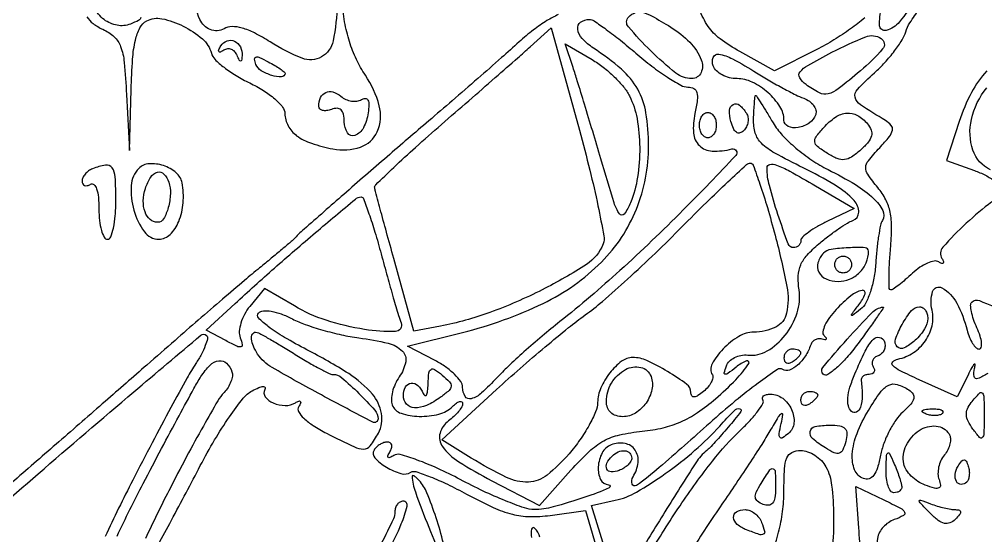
# Model space of a CAD drawing. Extents: x 21 to 741, y 101 to 447.
# Drawn here: x 311.6 to 425.9, y 226.9 to 288 of the extents above; entities that cross this region are included whole.
import ezdxf

# ---------------------------------------------------------------- set-up
doc = ezdxf.new("R2010")
doc.units = 0

msp = doc.modelspace()

# ---------------------------------------------------------------- linework, layer by layer
for points in [[(349.184982, 289.817388, -0.041193), (348.68158, 285.454701, -0.218544), (347.30579, 283.557992, -0.228184), (345.01813, 283.410813, -0.044695), (341.24489, 285.345408, 0.021412), (339.405287, 286.399378, 0.049581), (337.927966, 286.986666, 0.070147), (336.739966, 287.153153, 0.128036), (335.798851, 286.907307, -0.224508), (334.160329, 286.794871, -0.202637), (332.936612, 287.988707, -0.07347), (332.155292, 291.033099, -0.015315)], [(417.622867, 290.436145, -0.03116), (415.650907, 287.710871, -0.15568), (414.085971, 286.700631, -0.478054), (413.309559, 287.263774, -0.084164), (413.551908, 289.334157, 0.003034)], [(319.578507, 288.325525, 0.098234), (320.305629, 287.519102, 0.053475), (321.457528, 286.837398, -0.078227), (322.797632, 285.952372, -0.121325), (323.56444, 284.805951, -0.064064), (323.985431, 282.924244, -0.009938), (324.261668, 279.108837), (324.608279, 272.5), (324.80414, 279.70031, -0.010467), (324.977671, 283.30308, -0.038468), (325.309367, 285.559427, -0.065424), (325.838735, 286.993941, -0.145108), (326.644447, 287.820898, -0.182326), (328.444348, 288.092036, -0.063165), (330.964375, 287.208154, -0.062484), (333.236064, 285.6927, -0.151623), (334.289851, 283.999611, 0.135497), (334.704513, 283.283931, 0.02953), (335.789096, 282.337909, 0.028721), (337.217392, 281.359081, 0.024096), (338.833061, 280.486501, -0.02863), (340.445429, 279.59674, -0.038602), (341.782888, 278.603724, -0.043522), (342.713492, 277.640125, -0.170098), (342.988527, 276.872445, 0.122451), (343.360013, 275.422053, 0.110547), (344.376853, 274.250047, 0.078624), (346.11974, 273.344798, 0.033805), (348.662781, 272.683157, 0.127806), (351.911379, 272.902064, 0.211818), (353.90744, 274.720927, 0.170174), (354.145542, 277.797809, 0.084285), (352.499196, 281.406046, -0.0399), (351.444381, 283.263476, -0.03327), (350.623009, 285.379891, -0.031413), (350.05006, 287.712262, -0.027121), (349.738433, 290.215645)], [(325.941606, 288.228224, -0.245872), (325.695851, 287.885508, -0.024184), (324.737265, 287.459544, -0.137431), (323.151244, 287.305776, -0.119912), (321.6213, 287.980187, -0.102803), (320.398494, 289.396969, -0.078888)], [(411.549926, 288.188624, -0.019209), (409.884625, 286.887414, -0.018847), (407.90597, 285.570682, -0.020117), (405.875512, 284.436917), (400.890249, 281.910693), (396.774977, 284.205347, -0.032777), (394.436585, 285.718033, -0.083524), (393.043129, 287.171224, -0.066133), (392.023973, 289.199215, -0.015097)], [(426.592588, 266.426035, 0.024702), (423.55864, 263.884416, 0.02461), (420.797253, 261.064253, 0.331176), (420.680294, 259.708278, -0.040352), (420.86271, 259.351743, -0.295101), (420.829679, 259.171917, -0.309168), (420.655593, 259.133804, -0.042379), (420.305952, 259.310911, 0.185263), (419.773149, 259.411835, 0.057271), (418.977834, 259.171393, 0.048491), (418.074527, 258.672141, 0.037069), (417.193257, 257.96542, -0.010217), (416.35126, 257.212523, -0.014292), (415.566708, 256.577342, -0.010578), (414.895625, 256.087188, -0.153611), (414.618527, 256, -0.403171), (414.448252, 256.163949, -0.008736), (414.422525, 257.426161, -0.014971), (414.464899, 258.993356, -0.008913), (414.604406, 260.855017, 0.020675), (414.734265, 263.385158, 0.053585), (414.557401, 265.200301, 0.06757), (414.036344, 266.677372, 0.052514), (413.103035, 268.105017, -0.017878), (411.908705, 269.682035, -0.166044), (411.67316, 270.490983, -0.161072), (411.977496, 271.287072, -0.016564), (413.319048, 272.823864, 0.016354), (414.470951, 274.142288, 0.120312), (414.828998, 274.891305, 0.234285), (414.679022, 275.469417, 0.079059), (413.993705, 276.045376, -0.010244), (411.034368, 277.907364, -0.193076), (410.420363, 278.791046, -0.252816), (410.679143, 279.728029, -0.01781), (412.697752, 281.687212, 0.023702), (413.933265, 282.914941, 0.022376), (415.072268, 284.277082, 0.02298), (415.970217, 285.573625, 0.069), (416.410329, 286.553918, -0.072171), (416.892132, 287.609203, -0.016306), (418.016185, 289.234733, -0.016567)], [(375.307859, 288.57219, 0.027653), (373.9715, 287.858414, 0.028505), (372.37568, 286.759949, 0.019142), (370.679216, 285.336448, -0.003168), (368.606554, 283.481305, -0.001332), (365.79649, 281.011332, -0.001318), (362.778169, 278.386525, -0.001715), (360, 276, 0.001752), (355.070398, 271.764709, 0.001528), (349.939721, 267.297839, 0.000796), (345.248526, 263.175113, 0.019665), (344, 261.983909, -0.023487), (343.6531, 261.657962, -0.001587), (342.61875, 260.779419, -0.002276), (341.377029, 259.741149, -0.001704), (340, 258.60824, 0.004473), (338.219167, 257.126497, 0.001461), (335.61875, 254.910065, 0.001456), (332.745235, 252.431771, 0.001643), (330, 250.034284, -0.000709), (326.664282, 247.110112, -0.000232), (321.7375, 242.807538, -0.000231), (316.26237, 238.035012, -0.000261), (311, 233.457041, 0.000506), (306.172662, 229.253362, 0.00079)], [(425.995503, 281.906946, 0.070346), (424.173748, 279.361377, 0.041548), (422.723802, 275.909311), (421.229961, 271.318622), (424.519594, 270.129075, -0.032026), (425.821566, 269.56164, -0.033925), (427.014428, 268.841958, -0.036102)], [(328.02194, 225.860377, 0.001572), (329.575419, 228.741281, 0.001582), (331.307603, 232.00266, 0.00168), (332.984372, 235.210035, -0.014418), (334.671086, 238.245511, -0.017395), (336.433364, 240.990044, -0.016196), (338.054608, 243.176752, -0.102616), (339.111744, 244.059804, -0.021869), (339.897586, 244.437149, -0.077319), (340.438436, 244.575024, -0.315672), (340.640576, 244.460285, -0.254426), (340.626421, 244.204553, 0.309197), (340.665311, 243.362853, 0.130581), (341.600538, 242.629215, 0.096138), (343.0263, 242.319646, 0.144926), (344.244751, 242.651264, -0.039314), (344.632463, 242.850648, -0.332024), (344.811545, 242.805922, -0.283491), (344.838114, 242.606459, -0.033391), (344.619189, 242.192851, 0.275218), (344.609459, 241.601013, 0.072148), (345.219391, 240.822778, 0.048799), (346.342756, 239.942828, 0.023809), (347.924842, 239.038343, 0.006027), (351.198777, 237.417538, 0.113568), (352.30991, 237.167352, 0.236846), (353.083489, 237.560128, 0.036131), (354.035888, 239.067058, 0.166923), (354.410083, 241.376945, 0.135385), (353.336691, 243.660956, 0.074486), (350.528623, 246.092391, 0.022104), (345.588288, 248.925894, -0.013207), (342.936512, 250.384749, -0.029646), (341.026598, 251.659784, -0.037618), (339.857316, 252.691785, -0.410435), (339.860992, 253.260992, -0.179772), (340.437638, 253.525213, -0.061349), (341.371949, 253.479738, -0.04792), (342.54564, 253.158768, -0.028642), (343.867864, 252.56833, 0.034276), (345.391776, 251.908299, 0.015719), (347.455967, 251.24989, 0.015483), (349.680803, 250.690397, 0.020645), (351.732766, 250.329454, -0.025341), (355.20898, 249.684286, -0.135008), (356.885963, 248.762537, -0.258793), (357.275981, 247.471395, -0.099803), (356.50056, 245.697337, 0.047263), (356.023581, 244.857582, 0.045015), (355.703489, 243.929532, 0.048361), (355.575256, 243.054528, 0.104194), (355.682427, 242.385198, 0.226949), (356.716259, 241.406417, 0.071547), (358.870474, 241.03915, 0.067787), (361.201197, 241.295044, 0.135998), (362.8, 242.2, -0.033322), (363.261641, 242.603894, -0.090374), (363.6475, 242.800821, -0.222394), (363.889743, 242.765195, -0.251912), (364, 242.560243, -0.133768), (363.889818, 242.155775, -0.037065), (363.511647, 241.610071, -0.034619), (362.973806, 241.031949, -0.030233), (362.33752, 240.50485, 0.170332), (361.330697, 239.039473, 0.226409), (361.617292, 237.471087, 0.09578), (363.537469, 235.668681, 0.02138), (367.457552, 233.42398), (373.111398, 230.5), (376.805699, 234.654687, -0.021622), (378.969584, 236.886052, -0.06406), (380.690403, 238.139587, -0.070469), (382.577655, 238.851928, -0.030282), (385.241336, 239.280873, 0.032751), (387.704666, 239.690034, 0.046928), (389.801966, 240.394062, 0.045284), (391.785126, 241.498566, 0.027878), (393.90669, 243.126186, 0.021419), (396.302885, 245.371845, 0.049899), (397.838856, 247.28973, 0.725986), (397.587035, 247.600908, 0.081332), (396.337379, 246.872445, -0.007199), (395.372765, 246.099264, -0.195623), (395.064561, 246.012332, -0.458775), (394.94692, 246.184623, -0.018561), (395.197611, 247, -0.113536), (395.547992, 247.557004, -0.07805), (396.154325, 247.996684, -0.072218), (396.916778, 248.255661, -0.072518), (397.720289, 248.286586, 0.159727), (400.014408, 248.776673, 0.094457), (402.147697, 250.631162, 0.088461), (403.558065, 253.272916, 0.11542), (403.787484, 255.994603, -0.045303), (403.694897, 257.670704, -0.092693), (403.981443, 258.950789, -0.084228), (404.734461, 260.117532, -0.032535), (406.128821, 261.454942, -0.011681), (407.28902, 262.385775, -0.012639), (408.461855, 263.236435, -0.01221), (409.500971, 263.913986, -0.057976), (410.142963, 264.214321, 0.320161), (410.846948, 265.181178, 0.193583), (410.307901, 266.559567, 0.067871), (408.038639, 268.394785, 0.022523), (404.273661, 270.449004, -0.011144), (400.902118, 272.190224, -0.068692), (399.335123, 273.347627, -0.128), (398.610862, 274.548135, -0.080864), (398.402744, 276.180041, -0.005025), (398.450909, 277.259715, -0.008332), (398.515853, 278.169086, -0.002768), (398.588112, 278.939695, -0.381173), (398.651224, 278.99772, -0.258524), (398.741949, 278.949224, -0.001277), (399.323521, 278.044643, -0.005262), (399.978611, 276.995805, -0.003253), (400.727538, 275.75, 0.054151), (401.80206, 274.315691, 0.028802), (403.408904, 272.78218, 0.027834), (405.290703, 271.355162, 0.033119), (407.216629, 270.234626, -0.021184), (410.440279, 268.460582, -0.051839), (412.594982, 266.825845, -0.085184), (413.681179, 265.391729, -0.263837), (413.637104, 264.22184, 0.08902), (413.414643, 263.658338, 0.011366), (413.186066, 262.370795, 0.013011), (412.987544, 260.815384, 0.010498), (412.853037, 259.136173, -0.030858), (412.643754, 257.409706, -0.034524), (412.227171, 255.787363, -0.037379), (411.675276, 254.463934, -0.110328), (411.052022, 253.708138, -0.002641), (410.098001, 252.97356, -0.514798), (409.998571, 253.004311, -0.249452), (410.025448, 253.161918, -0.001808), (410.872445, 254.25, 0.078606), (411.58813, 255.534969, 0.589643), (411.231413, 255.946433, 0.120834), (409.903077, 255.305598, 0.031663), (408.165168, 253.675813, 0.0319), (407.384091, 252.730229, 0.048511), (406.846098, 251.811357, 0.061482), (406.600992, 251.045997, 0.248036), (406.740854, 250.59248, -0.040066), (406.974174, 250.318438, -0.292972), (406.983251, 250.154249, -0.311273), (406.840209, 250.084711, -0.042705), (406.5, 250.166667, 0.099052), (406.092784, 250.217542, 0.097802), (405.695333, 250.108333, 0.097777), (405.369162, 249.856197, 0.098948), (405.164963, 249.5, -0.062469), (404.531051, 248.181171, -0.069237), (403.608701, 247.110442, -0.087252), (402.637507, 246.518476, -0.235965), (401.855809, 246.589115, 0.296161), (401.221821, 246.574982, 0.008737), (398.940279, 244.961198, 0.014826), (396.244208, 242.856875, 0.009353), (393.219116, 240.250923, -0.002829), (387.262086, 234.982326, -0.026338), (384.563311, 232.862491, -0.502446), (384.05133, 233.031047, -0.223565), (384.151135, 233.870398, 0.110452), (384.753444, 235.582708, 0.180975), (384.392587, 237.058252, 0.203097), (383.203182, 237.824199, 0.135264), (381.567217, 237.664167, 0.181307), (380.506676, 236.724343, 0.105307), (380.035164, 235.066624, 0.127436), (380.316846, 233.571597, 0.281059), (381.25, 232.956107, -0.800296), (381.3238, 232.563599, -0.020922), (378.450096, 231.465597, -0.01388), (374.696922, 230.323605, -0.065144), (372.467275, 230.015056, -0.085724), (371.300805, 230.20764, -0.012717), (369.060476, 231.051128, -0.014009), (366.442347, 232.200067, -0.011648), (363.724126, 233.563251, 0.01447), (361.068887, 234.876151, 0.020853), (358.643739, 235.868955, 0.017312), (356.634927, 236.517409, 0.210844), (355.852342, 236.408742, -0.028408), (355.388825, 236.15746, -0.312858), (355.191337, 236.190638, -0.319123), (355.155844, 236.385557, -0.028977), (355.404508, 236.845492, 0.064296), (355.604695, 237.287625, 0.135818), (355.614686, 237.660863, 0.191478), (355.439274, 237.905741, 0.143682), (355.118034, 238, 0.081616), (354.692065, 237.930002, 0.053443), (354.239345, 237.720988, 0.05231), (353.829677, 237.413522, 0.067317), (353.531009, 237.050173, 0.339302), (353.623685, 236.132521, 0.068704), (354.984182, 235.0352, 0.062563), (356.703995, 234.274237, 0.214498), (357.886835, 234.43006, -0.221667), (358.473568, 234.499198, -0.013731), (360.16523, 233.888501, -0.018258), (362.201427, 233.0025, -0.012366), (364.455774, 231.852662, 0.015338), (367.613424, 230.265664, 0.046227), (369.881004, 229.456758, 0.05854), (371.945167, 229.179925, 0.038165), (374.347613, 229.324059), (378.516013, 229.895402), (380.185988, 224.247391, -0.014437)], [(426.424063, 270.216553, -0.208713), (424.339816, 272.537345, -0.137281), (424.167248, 276.177126, -0.113306), (425.984577, 279.928464, -0.121083)], [(426.105143, 246.127325, -0.067691), (424.910981, 245.511515, -0.462982), (424.48189, 245.760774, -0.112947), (424.526535, 246.698062, 0.045799), (424.612402, 247.167266, 0.703729), (424.510603, 247.214425, 0.07174), (424.233788, 246.83867, 0.00874), (423.76508, 245.925511), (422.5, 243.351021), (418, 245.370165, -0.008888), (415.759796, 246.423571, -0.077959), (414.86554, 247.052487, -0.421201), (414.863408, 247.481537, -0.142953), (415.475067, 247.811323, 0.094929), (417.304607, 248.584401, 0.093481), (418.730367, 249.982238, 0.096991), (419.512687, 251.755505, 0.11165), (419.512198, 253.601542, -0.126994), (419.5783, 255.804745, -0.484525), (420.669136, 256.247771, -0.142614), (422.427081, 254.438027, -0.06046), (423.651837, 251.25, 0.034215), (423.931969, 250.3886, 0.046272), (424.306461, 249.660937, 0.054642), (424.713382, 249.154585, 0.198723), (425.086969, 249, 0.346449), (425.331249, 249.192348, 0.086339), (425.366346, 249.735616, 0.052592), (425.191768, 250.543479, 0.02741), (424.816121, 251.504226, -0.024252), (424.418465, 252.502631, -0.033789), (424.168512, 253.43106, -0.035841), (424.074709, 254.184989, -0.212497), (424.213753, 254.547087, -0.299579), (425.116939, 254.733236, -0.012071), (428.344066, 253.357312, -0.012308)], [(293.5, 216.513047, -0.000638), (313.802799, 234.225501, -0.003299), (325.111479, 243.93559, -0.001012), (333.045417, 250.630016, -0.389083), (333.733098, 250.600236, -0.261548), (333.837008, 250.230202, -0.032757), (333.578733, 249.405109, -0.031739), (333.110068, 248.389408, -0.021072), (332.452365, 247.286956, 0.018433), (331.43294, 245.59849, 0.002697), (329.511047, 242.088186, 0.003046), (327.286039, 237.911053, 0.002609), (324.993079, 233.486472, 0.008433), (321.718369, 226.810594, 0.032365)], [(323.141928, 226.879927, -0.009435), (326.232203, 233.098199, -0.001696), (328.410004, 237.246055, -0.002079), (330.474062, 241.106175, -0.00173), (332.233767, 244.337665, -0.014918), (333.066501, 245.752608, -0.056735), (334.135587, 247.087915, -0.159619), (335.191455, 247.618634, -0.23445), (336.088215, 247.329999, -0.119837), (336.732143, 246.303571, -0.118602), (336.775856, 245.794436, -0.054233), (336.604074, 245.145592, -0.049405), (336.263399, 244.46807, -0.048519), (335.794643, 243.866071, 0.05764), (335.055636, 242.880537, 0.004071), (333.342567, 239.889386, 0.005708), (331.364611, 236.273535, 0.004271), (329.265158, 232.246731, 0.008866), (326.494661, 226.574117, 0.027719)], [(386.061294, 224.664466, -0.016545), (389.707864, 230.462632, -0.016613), (393.549608, 235.756975, -0.038096), (396.859441, 239.403025, 0.017392), (398.005224, 240.564786, 0.026783), (398.903727, 241.653127, 0.024916), (399.511911, 242.567852, 0.279591), (399.508431, 242.986358, -0.187362), (399.460754, 243.243766, -0.186044), (399.599103, 243.466826, -0.111246), (399.9317, 243.617822, -0.051192), (400.407527, 243.666667, -0.165512), (401.847923, 243.17643, -0.121814), (402.905557, 241.847646, -0.130818), (403.178624, 240.253704, -0.19948), (402.533891, 239.028127, -0.03023), (401.822374, 238.506858, -0.395702), (401.52811, 238.560937, -0.204002), (401.432257, 238.964897, -0.012792), (401.674906, 240.192849, 0.0205), (401.866207, 241.246044, 0.643064), (401.697645, 241.35326, 0.112326), (401.319922, 240.964212, 0.004916), (400.346231, 239.329065, -0.010082), (399.365508, 237.720159, -0.003259), (397.850226, 235.377305, -0.003248), (396.13088, 232.793308, -0.003642), (394.441773, 230.329065, 0.018429), (390.835763, 224.71952, 0.014866)], [(355.239233, 225.168331, 0.027657), (356.754895, 228.30808, 0.040449), (357.439004, 230.417663, 0.484143), (356.978561, 231, 0.127573), (356.605373, 230.903208, 0.10075), (356.287452, 230.630844, 0.089468), (356.073713, 230.223419, 0.076318), (356, 229.743298, -0.112002), (355.809801, 228.904863, -0.004197), (354.384375, 225.98793, -0.007404)], [(373.139898, 226.741991, 0.130468), (372.515297, 227.818036, 0.607559), (372.160426, 227.705721, 0.083837), (372.15528, 226.691665, 0.01989)]]:
    msp.add_lwpolyline(points, format="xyb")
for points in [[(384.5, 284, 0.014995), (386.380837, 282.46833, 0.019018), (388.210132, 281.175, 0.017308), (389.793517, 280.219896, 0.127728), (390.640275, 280, -0.127293), (391.330525, 279.821378, -0.203765), (391.699245, 279.348559, -0.099593), (391.75446, 278.455752, -0.019862), (391.472563, 276.87508, 0.07105), (391.299696, 274.554099, 0.186715), (391.993797, 273.067011, 0.185139), (393.513491, 272.426663, 0.069753), (395.846811, 272.6764, -0.746673), (396.299865, 271.910141, -0.008654), (390.092474, 265.458154, -0.012189), (382.609294, 258.302434, -0.016593), (375.5, 252.247545, 0.007461), (373.407955, 250.53069, 0.006397), (371.256608, 248.663036, 0.006454), (369.345894, 246.916179, 0.018316), (368.075686, 245.633805, -0.021797), (366.242575, 243.80872, -0.116131), (365.016551, 243.125519, -0.336959), (364.300319, 243.405673, -0.137844), (364, 244.47432, 0.156503), (363.781114, 245.156492, 0.044277), (363.045313, 246.013458, 0.039985), (361.993914, 246.886352, 0.033074), (360.75, 247.643617), (357.5, 249.338595), (364, 250.971243, 0.05006), (373.534651, 254.40981, 0.085551), (380.418592, 259.291579, 0.100793), (384.54478, 265.557184, 0.095483), (385.996262, 273.061439, 0.040294), (385.685613, 276.942505, 0.088771), (384.703944, 279.739918, 0.084832), (382.779927, 282.100624, 0.03443), (379.463721, 284.615728, -0.061434), (378.143961, 285.733571, -0.153344), (377.610465, 286.863812, -0.278408), (377.955292, 287.665143, -0.156603), (378.998197, 288, -0.149731), (379.537424, 287.834819, -0.008533), (380.977419, 286.825, -0.012433), (382.665439, 285.532399, -0.008763)], [(388.606742, 287.09808, -0.062769), (390.85805, 285.303611, -0.096293), (392.221641, 283.224467, -0.2054), (392.196336, 281.708007, -0.295406), (391.102547, 281, -0.169121), (389.226931, 281.653091, -0.026489), (386.246321, 284.283725, -0.023233), (383.599686, 287.134599, -0.389936), (383.649083, 288.315749, -0.104757), (384.418156, 288.815944, -0.153371), (385.218086, 288.866828, -0.067947), (386.354021, 288.417684, -0.008842)], [(380.615048, 261.439216, -0.158756), (378.658639, 259.026275, -0.026562), (373.422545, 256.017783, -0.029427), (367.238248, 253.333132, -0.039923), (361.374728, 251.704556), (358.249455, 251.099891), (355.977126, 259.299946, -0.000577), (355.098887, 262.483475, -0.000872), (354.342213, 265.257669, -0.000327), (353.696727, 267.646757, -0.021111), (353.602398, 268.066588, -0.250053), (353.720731, 268.434403, -0.002261), (355.876127, 270.50343, -0.006997), (358.432326, 272.867836, -0.004379), (361.486544, 275.566588, 0.000496), (364.72778, 278.386064, 0.000545), (367.86243, 281.124307, 0.000507), (370.536759, 283.470381, 0.002763), (371.976543, 284.750201), (374.479997, 287.000402), (377.807277, 274.896716, -0.006377), (379.044399, 270.160911, -0.009269), (380.004562, 265.950805, -0.005424), (380.703675, 262.408232, -0.138476)], [(411.037774, 281.917754, -0.008838), (408.404747, 279.777234, -0.104754), (407.22974, 279.20068, -0.182766), (406.188965, 279.319974, -0.038947), (404.611797, 280.294593, -0.09542), (403.859984, 281.102968, -0.318676), (403.899757, 281.78669, -0.096179), (404.822964, 282.570506, -0.007553), (407.670668, 284.115313, -0.026099), (411.664716, 285.945884, -0.243607), (413.490439, 285.762083, -0.455076), (413.665535, 284.505229, -0.038724)], [(337.921053, 283.690983, -0.020929), (337.863366, 283.159138, -0.402866), (337.743095, 283.066763, -0.260933), (337.587621, 283.178106, -0.013901), (337.335642, 283.756231, 0.09373), (337.06066, 284.185107, 0.11358), (336.663905, 284.449351, 0.119157), (336.206832, 284.506396, 0.110583), (335.760081, 284.351722, -0.038844), (335.360517, 284.14577, -0.357602), (335.186645, 284.197388, -0.264648), (335.170014, 284.410413, -0.028521), (335.41459, 284.861803, -0.164497), (336.149367, 285.469663, -0.20325), (337.02967, 285.437992, -0.174183), (337.717682, 284.754768, -0.12824)], [(383.733017, 278.945258, -0.073694), (384.622454, 276.273635, -0.041139), (384.938113, 272.853154, -0.040503), (384.686677, 269.326245, -0.058479), (383.856698, 266.3151, -0.060055), (383.116585, 264.978648, -0.52109), (382.545876, 264.987592, -0.074177), (381.920052, 266.295515, -0.002801), (380.352191, 271.5, 0.001046), (379.380094, 274.768353, 0.001105), (378.411802, 277.973383, 0.001054), (377.56528, 280.73226, 0.005024), (377.062349, 282.303005), (376.133714, 285.10601), (379.314616, 283.248263, -0.034473), (380.623191, 282.357786, -0.02644), (381.924643, 281.217935, -0.02705), (383.032616, 280.015516, -0.055546)], [(343, 281.631483, -0.407303), (342.590698, 281.212385, -0.080817), (341.443747, 281.371247, -0.063065), (340.189449, 281.938737, -0.164856), (339.565538, 282.689806, -0.053507), (339.398629, 283.318507, -0.399857), (339.559233, 283.549189, -0.160481), (340.00198, 283.49742, -0.014189), (341.022505, 282.987955, -0.010951), (341.780288, 282.560795, -0.016511), (342.419111, 282.152933, -0.011349), (342.919806, 281.7925, -0.235242)], [(398.769872, 281.676943, 0.007938), (400.332437, 280.737899, 0.007657), (401.942765, 279.837277, 0.007604), (403.384924, 279.087539, 0.027561), (404.333158, 278.676417, -0.065278), (405.002851, 278.324042, -0.080661), (405.505619, 277.830922, -0.095524), (405.768336, 277.278108, -0.144643), (405.750292, 276.749474, -0.162621), (405.000854, 275.750918, -0.108556), (403.666212, 275.204992, -0.147553), (402.489614, 275.348032, -0.297549), (402, 276.097935, 0.144814), (401.528671, 277.691174, 0.068074), (400.113752, 279.333362, 0.066537), (398.255431, 280.579729, 0.11498), (396.452001, 281, -0.061977), (395.553352, 281.11182, -0.060624), (394.702313, 281.440625, -0.065925), (394.0243, 281.926151, -0.113301), (393.638374, 282.5, -0.181625), (393.631211, 283.512326, -0.358689), (394.280847, 283.892742, -0.084836), (395.928131, 283.331625, -0.014859)], [(352.040291, 278.524901, -0.139927), (352.493406, 278.653004, -0.283259), (352.796814, 278.465065, -0.124404), (352.919602, 277.907128, -0.028612), (352.834096, 276.939319, -0.081907), (352.275013, 275.186607, -0.187789), (351.256651, 274.280169, -0.354875), (350.378162, 274.577115, -0.141639), (350, 275.885282, 0.04703), (349.915528, 276.781371, 0.152508), (349.637376, 277.302021, 0.200442), (349.168508, 277.490277, 0.088373), (348.5, 277.361626, -0.054126), (347.925546, 277.209878, -0.097465), (347.440625, 277.231326, -0.145561), (347.122653, 277.416611, -0.19079), (347, 277.726345, -0.102736), (347.2143, 278.758304, -0.186529), (347.810822, 279.363324, -0.182796), (348.669359, 279.416665, -0.098612), (349.614186, 278.905234, 0.069106), (350.194782, 278.545476, 0.065403), (350.862363, 278.349078, 0.069973), (351.512158, 278.338821, 0.107825)], [(397.553851, 276.912868, -0.098213), (397.736715, 276.423751, -0.077535), (397.740801, 275.857513, -0.075473), (397.570249, 275.302634, -0.084332), (397.246781, 274.846781, -0.12464), (396.792897, 274.576313, -0.231639), (396.37985, 274.645453, -0.13539), (396.020009, 275.089935, -0.038927), (395.727533, 275.933913, -0.071055), (395.576452, 277.254535, -0.268909), (395.99678, 277.934973, -0.306291), (396.734215, 277.859205, -0.080272)], [(394, 275.5, -0.064853), (393.925306, 274.926543, -0.082425), (393.70625, 274.440625, -0.098894), (393.381354, 274.115568, -0.148195), (393, 274, -0.148195), (392.618646, 274.115568, -0.098894), (392.29375, 274.440625, -0.082425), (392.074694, 274.926543, -0.064853), (392, 275.5, -0.064853), (392.074694, 276.073457, -0.082425), (392.29375, 276.559375, -0.098894), (392.618646, 276.884432, -0.148195), (393, 277, -0.148195), (393.381354, 276.884432, -0.098894), (393.70625, 276.559375, -0.082425), (393.925306, 276.073457, -0.064853)], [(411.874024, 275.651792, -0.082613), (412.306189, 274.910594, -0.154333), (412.345219, 274.223813, -0.113121), (411.969117, 273.49206, -0.033809), (411.092261, 272.583495, -0.034749), (409.997325, 271.722968, -0.122304), (409.163092, 271.415398, -0.128029), (408.304059, 271.540706, -0.039702), (407.135854, 272.147231, -0.023663), (405.962076, 272.959882, -0.19627), (405.640967, 273.50755, -0.197972), (405.796356, 274.120698, -0.024123), (406.69505, 275.215528, -0.058573), (408.10298, 276.445951, -0.130017), (409.43494, 276.921049, -0.151624), (410.69086, 276.644264, -0.090294)], [(325.708849, 270.375516, 0.185057), (324.808027, 268.3552, 0.082741), (325.137489, 265.416802, 0.087532), (326.367707, 262.879014, 0.240692), (328.087937, 262, 0.200796), (329.406946, 262.551959, 0.097399), (330.433084, 264.10471, 0.077766), (330.957754, 266.300339, 0.067041), (330.828341, 268.670905, 0.172838), (330.126743, 269.866384, 0.094371), (328.624227, 270.706047, 0.095654), (326.93672, 270.927855, 0.183355)], [(400.949405, 262.474002, -0.016353), (402.342109, 256.404872, -0.102521), (402.30583, 253.240241, -0.227538), (401.03054, 251.608024, -0.115532), (398.434259, 251, 0.137453), (396.673606, 250.506666, 0.063507), (394.798807, 249.011461, 0.06777), (393.496046, 247.244769, 0.269674), (393.530692, 245.950339, -0.193455), (393.594194, 245.583454, -0.069567), (393.409198, 245.076206, -0.056158), (393.026017, 244.517099, -0.041286), (392.48899, 243.990862, -0.026931), (391.82205, 243.495461, -0.123612), (391.371086, 243.33642, -0.287516), (391.106586, 243.469733, -0.136847), (391, 243.851875, 0.238114), (390.507392, 244.827621, 0.023283), (388.245867, 246.339201, 0.028163), (385.796526, 247.634113, 0.10792), (384.121088, 248, 0.164159), (382.799134, 247.55396, 0.064242), (381.411245, 246.183342, 0.061751), (380.341673, 244.399049, 0.10019), (379.962453, 242.678571, -0.09603), (379.7305, 241.583367, -0.026622), (378.957445, 239.996859, -0.025844), (377.871571, 238.258372, -0.024498), (376.593874, 236.608607, -0.047646), (373.986732, 234.092609, -0.158599), (371.785102, 233.269405, -0.12479), (369.194317, 233.808253, -0.024804), (365.01468, 236.107677), (361.52936, 238.256817), (368.01468, 244.213974, -0.005826), (370.790903, 246.705088, -0.004993), (373.769937, 249.264031, -0.005033), (376.52308, 251.534609, -0.014334), (378.5, 253.040288, 0.022645), (380.52685, 254.637892, 0.006554), (383.507078, 257.283056, 0.006576), (386.790943, 260.355591, 0.006973), (389.928351, 263.454723, -0.004216), (392.824002, 266.346769, -0.006574), (395.371491, 268.783575, -0.002392), (397.589336, 270.830169, -0.187263), (398.026888, 271, -0.314983), (398.35699, 270.769143, -0.004997), (399.161829, 268.495488, -0.011107), (400.037641, 265.742552, -0.006882)], [(405.728238, 268.313375), (410.312617, 265.626751), (407.156308, 264.131949, 0.019773), (405.947348, 263.499721, 0.027785), (404.927166, 262.835789, 0.026967), (404.177761, 262.221785, 0.210651), (404, 261.818573, -0.106839), (403.932495, 261.506259, -0.099459), (403.741123, 261.240456, -0.09593), (403.455148, 261.062259, -0.091749), (403.118715, 261, -0.315187), (402.500468, 261.432714, -0.00762), (401.292135, 264.912317, -0.015049), (400.273842, 268.33844, -0.064792), (400, 270.44282, -0.361636), (400.333669, 270.84382, -0.135495), (401.117748, 270.775776, -0.038085), (402.677837, 270.056418, -0.005478)], [(320.25, 270.337719, 0.061896), (319.772034, 270.072143, 0.05974), (319.367188, 269.69489, 0.064692), (319.092448, 269.268252, 0.111184), (319, 268.85765, 0.121914), (319.079653, 268.535826, 0.187673), (319.29375, 268.350121, 0.151112), (319.617505, 268.336022, 0.074422), (320, 268.5, -0.336396), (320.397523, 268.461947, -0.125298), (320.723169, 267.961697, -0.059005), (320.93521, 266.966307, -0.023007), (321, 265.559017, 0.02657), (321.07252, 264.195261, 0.04194), (321.29375, 263.045461, 0.051215), (321.614137, 262.23451, 0.280045), (322, 262, 0.31052), (322.388512, 262.267028, 0.036969), (322.70625, 263.321875, 0.033738), (322.927717, 264.775243, 0.020945), (323, 266.5, 0.012883), (322.925718, 269.382425, 0.143532), (322.549958, 270.456127, 0.286986), (321.781896, 270.77192, 0.053718)], [(329.25391, 268.75, -0.091948), (329.450101, 267.369621, -0.056861), (329.195078, 265.746013, -0.060781), (328.645067, 264.41104, -0.271), (327.942386, 264, -0.181491), (327.05419, 264.333381, -0.127663), (326.446728, 265.223795, -0.096192), (326.244853, 266.533359, -0.067223), (326.50284, 268.008949, -0.062826), (327.118539, 269.341522, -0.189564), (327.908049, 269.926659, -0.274286), (328.671296, 269.713547, -0.110078)], [(354.368987, 260.25, 0.002122), (355.102658, 257.562498, 0.002638), (355.808582, 255.07027, 0.002148), (356.421158, 252.983979, 0.01997), (356.725276, 252.0956, -0.518913), (356.049701, 251.081285, -0.045862), (352.410593, 251.32094, -0.038631), (347.875723, 252.404987, -0.055351), (344.108905, 254.098251), (340.569485, 256.186559), (338.834879, 254.044412, 0.048139), (338.215911, 253.108783, 0.047986), (337.786503, 252.071078, 0.052292), (337.595783, 251.089786, 0.11396), (337.701767, 250.334799, -0.035688), (337.950869, 249.515208, -0.422997), (337.787671, 249.264272, -0.163448), (337.318192, 249.32575, -0.00929), (335.998958, 250.000558), (333.694656, 251.233783), (337.097328, 254.380223, -0.005732), (341.741625, 258.577057, -0.005275), (346.610165, 262.785603, -0.001319), (351.318272, 266.748193, -0.176033), (352.011336, 267, -0.313116), (352.280489, 266.813126, -0.005245), (352.928992, 265.017187, -0.011383), (353.635018, 262.837673, -0.007063)], [(406.666667, 260.333333, 0.128381), (406.014784, 259.220834, 0.190386), (406.128041, 258.109934, 0.17121), (406.997788, 257.293492, 0.104039), (408.393011, 257, 0.098648), (409.767371, 257.273821, 0.09745), (410.938609, 258.053976, 0.097784), (411.724069, 259.217103, 0.100084), (412, 260.581787, 0.402939), (411.603732, 260.993674, 0.021303), (409.603737, 260.985771, 0.024946), (407.573799, 260.789408, 0.161144)], [(410, 259, -0.099038), (409.923658, 258.618362, -0.097945), (409.70625, 258.29375, -0.097945), (409.381638, 258.076342, -0.099038), (409, 258, -0.099038), (408.618362, 258.076342, -0.097945), (408.29375, 258.29375, -0.097945), (408.076342, 258.618362, -0.099038), (408, 259, -0.099038), (408.076342, 259.381638, -0.097945), (408.29375, 259.70625, -0.097945), (408.618362, 259.923658, -0.099038), (409, 260, -0.099038), (409.381638, 259.923658, -0.097945), (409.70625, 259.70625, -0.097945), (409.923658, 259.381638, -0.099038)], [(410.735971, 249.626581, -0.019757), (409.43434, 248.005486, -0.032966), (408.201661, 246.764263, -0.03648), (407.172635, 245.981966, -0.341183), (406.652662, 246.023919, -0.401617), (406.597343, 246.825633, -0.008241), (409.472119, 250.160842, -0.011104), (412.423873, 253.328837, -0.172776), (413.735971, 253.972942, -0.642062), (413.775327, 253.907793, -0.001501), (412.95206, 252.70736, -0.005225), (411.960287, 251.302134, -0.002994)], [(419, 252.622445, -0.144771), (418.632546, 251.379958, -0.061802), (417.507133, 250.039844, -0.06856), (416.227178, 249.141623, -0.32596), (415.394814, 249.271853, -0.287992), (415.190493, 250.166255, -0.043297), (415.980783, 251.922905, -0.043458), (417.082831, 253.547118, -0.225662), (418.035184, 254, -0.141418), (418.403106, 253.893815, -0.099797), (418.716585, 253.595343, -0.084759), (418.927744, 253.148981, -0.068295)], [(344, 248.5, 0.007461), (345.5684, 247.542337, 0.01034), (347.004148, 246.734375, 0.007178), (348.220287, 246.105034, 0.116317), (348.665677, 246, -0.178758), (349.716712, 245.611834, -0.017717), (351.730519, 243.761978, -0.017577), (353.609366, 241.774172, -0.182506), (354, 240.73962, -0.561556), (353.380557, 240.362004, -0.004642), (347.300085, 243.567659, -0.00761), (341.464771, 246.829216, -0.113268), (339.765313, 248.413921, -0.046558), (339.260488, 249.33427, -0.078669), (339.04192, 250.18444, -0.137043), (339.14634, 250.765648, -0.287728), (339.519872, 251, -0.123338), (339.863394, 250.913952, -0.004527), (341.050357, 250.265625, -0.008014), (342.444885, 249.457874, -0.005516)], [(413.143769, 248.21459, 0.088517), (412.745436, 247.997845, 0.117847), (412.493223, 247.673733, 0.128686), (412.427604, 247.293081, 0.117617), (412.552786, 246.91459, -0.092807), (412.687549, 246.565579, -0.171257), (412.640906, 246.268661, -0.174358), (412.419494, 246.070312, -0.096615), (412.059017, 246, 0.070581), (411.663103, 245.943832, 0.098132), (411.345872, 245.779687, 0.11953), (411.15651, 245.535562, 0.145617), (411.118421, 245.25, -0.038682), (411.257721, 243.496553, -0.076857), (411.047938, 242.122089, -0.193484), (410.568969, 241.538338, -0.333286), (409.97705, 241.62295, -0.143576), (409.612732, 242.289522, -0.076969), (409.554744, 243.233441, -0.053252), (409.805426, 244.478511, -0.022854), (410.388864, 246.07295, -0.015751), (411.611253, 248.752535, -0.071328), (412.581359, 250.164769, -0.27171), (413.307794, 250.3862, -0.259155), (413.879167, 249.8625, -0.090413), (413.951955, 249.351216, -0.095493), (413.836737, 248.857645, -0.099687), (413.552636, 248.458393, -0.108389)], [(402, 247.940983, 0.108972), (402.078288, 247.586039, 0.182303), (402.29375, 247.3746, 0.161196), (402.6179, 247.343488, 0.082592), (403, 247.5, 0.029505), (403.382774, 247.768994, 0.035638), (403.70625, 248.066025, 0.038439), (403.934461, 248.34829, 0.151918), (404, 248.559017, 0.210953), (403.92554, 248.727648, 0.081139), (403.70625, 248.870461, 0.061769), (403.382849, 248.967655, 0.042167), (403, 249, 0.105053), (402.618444, 248.918938, 0.099167), (402.29375, 248.688914, 0.09642), (402.076123, 248.345238, 0.093332)], [(386.281539, 245.75, -0.139699), (386.384342, 244.210635, -0.099991), (385.692377, 242.619588, -0.10026), (384.439205, 241.425193, -0.141314), (382.964816, 241, -0.074365), (382.146937, 241.12232, -0.111644), (381.522891, 241.479029, -0.118075), (381.135694, 242.052237, -0.089998), (381, 242.8, -0.136831), (381.607953, 244.979959, -0.130094), (383.265021, 246.580724, -0.187943), (385.073279, 246.831548, -0.253423)], [(361.39917, 243.302613, -0.051808), (359.731127, 242.330092, -0.117832), (358.307512, 242.056681, -0.203014), (357.379182, 242.499887, -0.183207), (357, 243.5, -0.121389), (357.249679, 244.513273, -0.250307), (357.905392, 244.959057, -0.222484), (358.709989, 244.682293, -0.104915), (359.337719, 243.75, 0.156631), (359.533606, 243.514709, 0.439786), (359.717133, 243.564093, 0.091821), (359.859332, 244.030127, 0.019942), (359.921053, 244.872445, -0.017832), (360.011983, 246.189623, -0.229823), (360.265256, 246.596862, -0.295158), (360.692817, 246.591984, -0.026831), (361.5903, 245.925058, -0.027701), (362.45968, 245.118208, -0.213156), (362.644358, 244.607965, -0.196007), (362.39456, 244.103603, -0.023118)], [(416.773634, 244.161063, -0.108228), (417.266957, 243.671938, -0.214645), (417.348245, 243.138345, -0.116898), (416.983765, 242.478145, -0.024519), (416.043192, 241.539088, 0.058949), (415.230287, 240.607502, 0.031364), (414.44631, 239.290694, 0.030734), (413.804648, 237.825768, 0.041511), (413.421233, 236.431827, -0.026785), (413.063437, 234.963401, -0.085176), (412.614276, 234.062495, -0.156235), (412.060774, 233.66029, -0.172902), (411.401675, 233.676104, -0.212167), (410.357494, 234.718496, -0.110634), (410.081446, 236.573222, -0.075414), (410.638723, 239.028794, -0.043483), (411.98904, 241.75, -0.018503), (413.409368, 243.896595, -0.121209), (414.382965, 244.730085, -0.196911), (415.391293, 244.808826, -0.063734)], [(406, 243.559017, -0.151918), (405.934461, 243.34829, -0.038439), (405.70625, 243.066025, -0.035638), (405.382774, 242.768994, -0.029505), (405, 242.5, -0.082592), (404.6179, 242.343488, -0.161196), (404.29375, 242.3746, -0.182303), (404.078288, 242.586039, -0.108972), (404, 242.940983, -0.093332), (404.076123, 243.345238, -0.09642), (404.29375, 243.688914, -0.099167), (404.618444, 243.918938, -0.105053), (405, 244, -0.042167), (405.382849, 243.967655, -0.061769), (405.70625, 243.870461, -0.081139), (405.92554, 243.727648, -0.210953)], [(425.666667, 240.867688, -0.00651), (425.641897, 238.965425, -0.190621), (425.455287, 238.527428, -0.439743), (425.13664, 238.539311, -0.018394), (424.350279, 239.535643, -0.041452), (423.784875, 240.460919, -0.099939), (423.574593, 241.231377, -0.118298), (423.695032, 241.940336, -0.072363), (424.13939, 242.667955, -0.014795), (425.130058, 243.792221, -0.448418), (425.464892, 243.784123, -0.173443), (425.64646, 243.301853, -0.004151)], [(395.404988, 239.75, -0.004701), (394.629985, 238.851897, -0.005486), (393.876674, 238.014062, -0.004889), (393.225452, 237.319323, -0.032861), (392.877307, 237, 0.081453), (391.582951, 235.558604, 0.003475), (387.926301, 229.754628, 0.004548), (384.437837, 224.015438, 0.053907), (383.354955, 221.650235, -0.11438), (382.90619, 220.917318, -0.464589), (382.451996, 220.952006, -0.075082), (381.899313, 222.027103, -0.006341), (380.939529, 225), (379.240594, 230.5), (382.048347, 231.108985, 0.077499), (384.548773, 232.07385, 0.023717), (387.968336, 234.267567, 0.023905), (391.476569, 237.02204, 0.030769), (394.404988, 239.889826, -0.009477), (396.132167, 241.73163, -0.238757), (396.767097, 241.948977, -0.576211), (396.907225, 241.604542, -0.010863)], [(420.729167, 241.395833, -0.126455), (420.402231, 241.202593, -0.060344), (419.916927, 241.123424, -0.05415), (419.359369, 241.160852, -0.051402), (418.8125, 241.316886, -0.054073), (418.395823, 241.538436, -0.470617), (418.37858, 241.720685, -0.168741), (418.670344, 241.862007, -0.018894), (419.416667, 241.921053, -0.028489), (420.112848, 241.910055, -0.077125), (420.592839, 241.799335, -0.208169), (420.77538, 241.614691, -0.296942)], [(409.304218, 238.055328, -0.040189), (408.956863, 237.061094, -0.215402), (408.539568, 236.687628, -0.188116), (407.943485, 236.727135, -0.030054), (406.897837, 237.295875, -0.039335), (405.390431, 238.410905, -0.266337), (405.097216, 239.253998, -0.308562), (405.679576, 239.837432, -0.046968), (407.40638, 240, -0.036255), (408.601222, 239.913248, -0.164621), (409.214389, 239.6008, -0.202029), (409.440809, 239.02477, -0.057966)], [(421.527073, 238.956195, -0.125912), (421.685329, 238.450103, -0.067925), (421.630777, 237.794991, -0.060824), (421.384278, 237.098631, -0.057816), (420.974214, 236.46893, 0.065192), (420.557689, 235.808275, 0.054165), (420.292912, 235.020127, 0.056224), (420.210758, 234.229578, 0.089646), (420.337136, 233.563821, -0.061515), (420.50731, 232.878916, -0.340787), (420.32581, 232.573523, -0.165664), (419.815952, 232.548351, -0.018657), (418.699012, 232.913942, -0.056276), (417.833196, 233.349472, -0.050044), (417.048266, 233.982278, -0.053004), (416.45515, 234.70624, -0.096705), (416.167424, 235.410896, -0.162924), (416.449226, 237.59767, -0.13461), (418.004294, 239.375066, -0.167267), (419.996646, 239.890037, -0.239079)], [(384, 236.106989, -0.13875), (383.891374, 235.723081, -0.061199), (383.559375, 235.307216, -0.053891), (383.073796, 234.924763, -0.048303), (382.5, 234.638374, -0.096999), (381.579788, 234.477556, -0.280386), (381.056232, 234.811011, -0.235886), (381.060596, 235.497758, -0.0791), (381.666667, 236.333333, -0.091378), (382.407226, 236.843408, -0.130128), (383.19172, 236.971699, -0.180985), (383.767855, 236.689978, -0.191777)], [(406.964816, 235.065741, -0.095264), (407.639638, 232.895318, -0.024524), (407.869712, 229.2159, -0.025834), (407.720094, 225.305827, -0.045959), (407.138175, 222.139534, -0.136918), (405.79597, 219.929346, -0.049686), (402.857077, 217.678418, -0.049581), (399.756139, 216.160425, -0.293397), (398.072596, 216.527404, -0.196208), (397.758475, 217.274733, -0.062764), (397.899426, 218.495475, -0.041503), (398.465358, 220.184672, -0.015604), (399.523075, 222.446403, 0.026383), (400.591146, 224.864738, 0.028432), (401.368598, 227.323144, 0.029379), (401.841712, 229.773922, 0.033002), (402, 232.169478, -0.012412), (402.066499, 234.84783, -0.084366), (402.351688, 236.135372, -0.18635), (402.947081, 236.768383, -0.112354), (403.964816, 237, -0.085768), (404.79313, 236.856861, -0.057675), (405.656553, 236.431812, -0.056312), (406.422883, 235.805512, -0.070544)], [(415.929715, 232.75, -0.135953), (415.878655, 232.464226, -0.111693), (415.685604, 232.220313, -0.095702), (415.376812, 232.056404, -0.074428), (415, 232, -0.24567), (414.62164, 232.197844, -0.070412), (414.314396, 232.807813, -0.053373), (414.116227, 233.696629, -0.034583), (414.070285, 234.75, -0.004372), (414.127419, 236.415213, -0.215481), (414.272912, 236.703411, -0.485414), (414.478132, 236.656439, -0.009027), (415, 235.5, -0.009594), (415.334164, 234.679296, -0.010367), (415.627618, 233.867188, -0.009939), (415.850596, 233.161724, -0.048242)], [(423.604167, 233.270833, -0.198339), (422.941134, 232.995338, -0.274516), (422.399603, 233.315272, -0.160291), (422.239822, 234.176395, -0.105175), (422.582949, 235.134215, -0.024362), (423.012891, 235.759582, -0.233206), (423.294341, 235.899578, -0.286646), (423.536207, 235.749629, -0.033951), (423.787251, 235.138246, -0.052621), (423.903448, 234.610215, -0.052345), (423.907167, 234.068604, -0.057227), (423.805016, 233.594136, -0.115259)], [(401, 232.531385, -0.03379), (400.924279, 231.412212, -0.129449), (400.659322, 230.772329, -0.214583), (400.20288, 230.524158, -0.110864), (399.547063, 230.620314, -0.070425), (398.873402, 230.994505, -0.207514), (398.61849, 231.446047, -0.139454), (398.727752, 232.073512, -0.027188), (399.28761, 233.088929, -0.008323), (400.34365, 234.718887, -0.335285), (400.721793, 234.849359, -0.316132), (400.968908, 234.519972, -0.007817)], [(358.028158, 233.95, 0.071377), (358.414013, 232.094257, 0.007416), (359.997521, 227.917072, 0.007284), (361.599072, 224.040148, 0.796943), (361.929872, 224.100777, 0.072176), (361.736863, 226.018204, 0.018127), (360.864389, 229.044631, 0.017266), (359.786801, 231.983428, 0.088169), (358.863519, 233.45, 0.020577), (358.533207, 233.784635, 0.0529), (358.26193, 233.98875, 0.149115), (358.098764, 234.02925, 0.41707)], [(415.050444, 228.822957, 0.118663), (413.740015, 227.944537, 0.13543), (413.051581, 226.605281, 0.209727), (413.287472, 225.486843, 0.238689), (414.25, 224.984687, -0.066727), (414.704915, 224.918023, -0.405416), (414.8125, 224.730859, -0.167501), (414.621859, 224.440231, -0.021149), (414, 224, -0.052236), (412.446025, 223.211889, -0.323515), (411.630733, 223.429469, -0.143283), (411.155438, 224.554918, -0.010969), (410.846513, 227.866115), (410.5, 232.73223), (413.800444, 231.156848, -0.007199), (415.797806, 230.167903, -0.152401), (416.264727, 229.709115, -0.415058), (416.144484, 229.313588, -0.033641)], [(422.281787, 230, -0.067891), (422.742509, 229.937152, -0.341144), (422.888322, 229.742174, -0.171298), (422.76735, 229.415558, -0.02285), (422.264286, 228.864286, -0.097379), (421.624995, 228.435085, -0.158347), (420.9792, 228.381349, -0.107906), (420.246877, 228.731539, -0.032165), (419.314286, 229.558332, -0.002443), (418.099625, 230.795383, -0.199274), (418.002347, 231.040369, -0.512679), (418.134457, 231.132292, -0.005651), (419.331787, 230.694046, 0.017581), (420.115118, 230.428342, 0.015199), (420.953962, 230.203876, 0.01546), (421.726974, 230.047058, 0.042333)], [(399.361626, 228.5, -0.024732), (399.710273, 227.437093, -0.357471), (399.559935, 227.099655, -0.200314), (399.081317, 227.066269, -0.010164), (397.581787, 227.606989, -0.082423), (396.471026, 228.259119, -0.201856), (396.044312, 229.084632, -0.293113), (396.395424, 229.74048, -0.127945), (397.393011, 230, -0.096313), (397.968559, 229.888097, -0.06686), (398.545909, 229.559375, -0.064359), (399.037471, 229.073431, -0.074185)]]:
    msp.add_lwpolyline(points, format="xyb", close=True)

doc.saveas('drawing.dxf')
